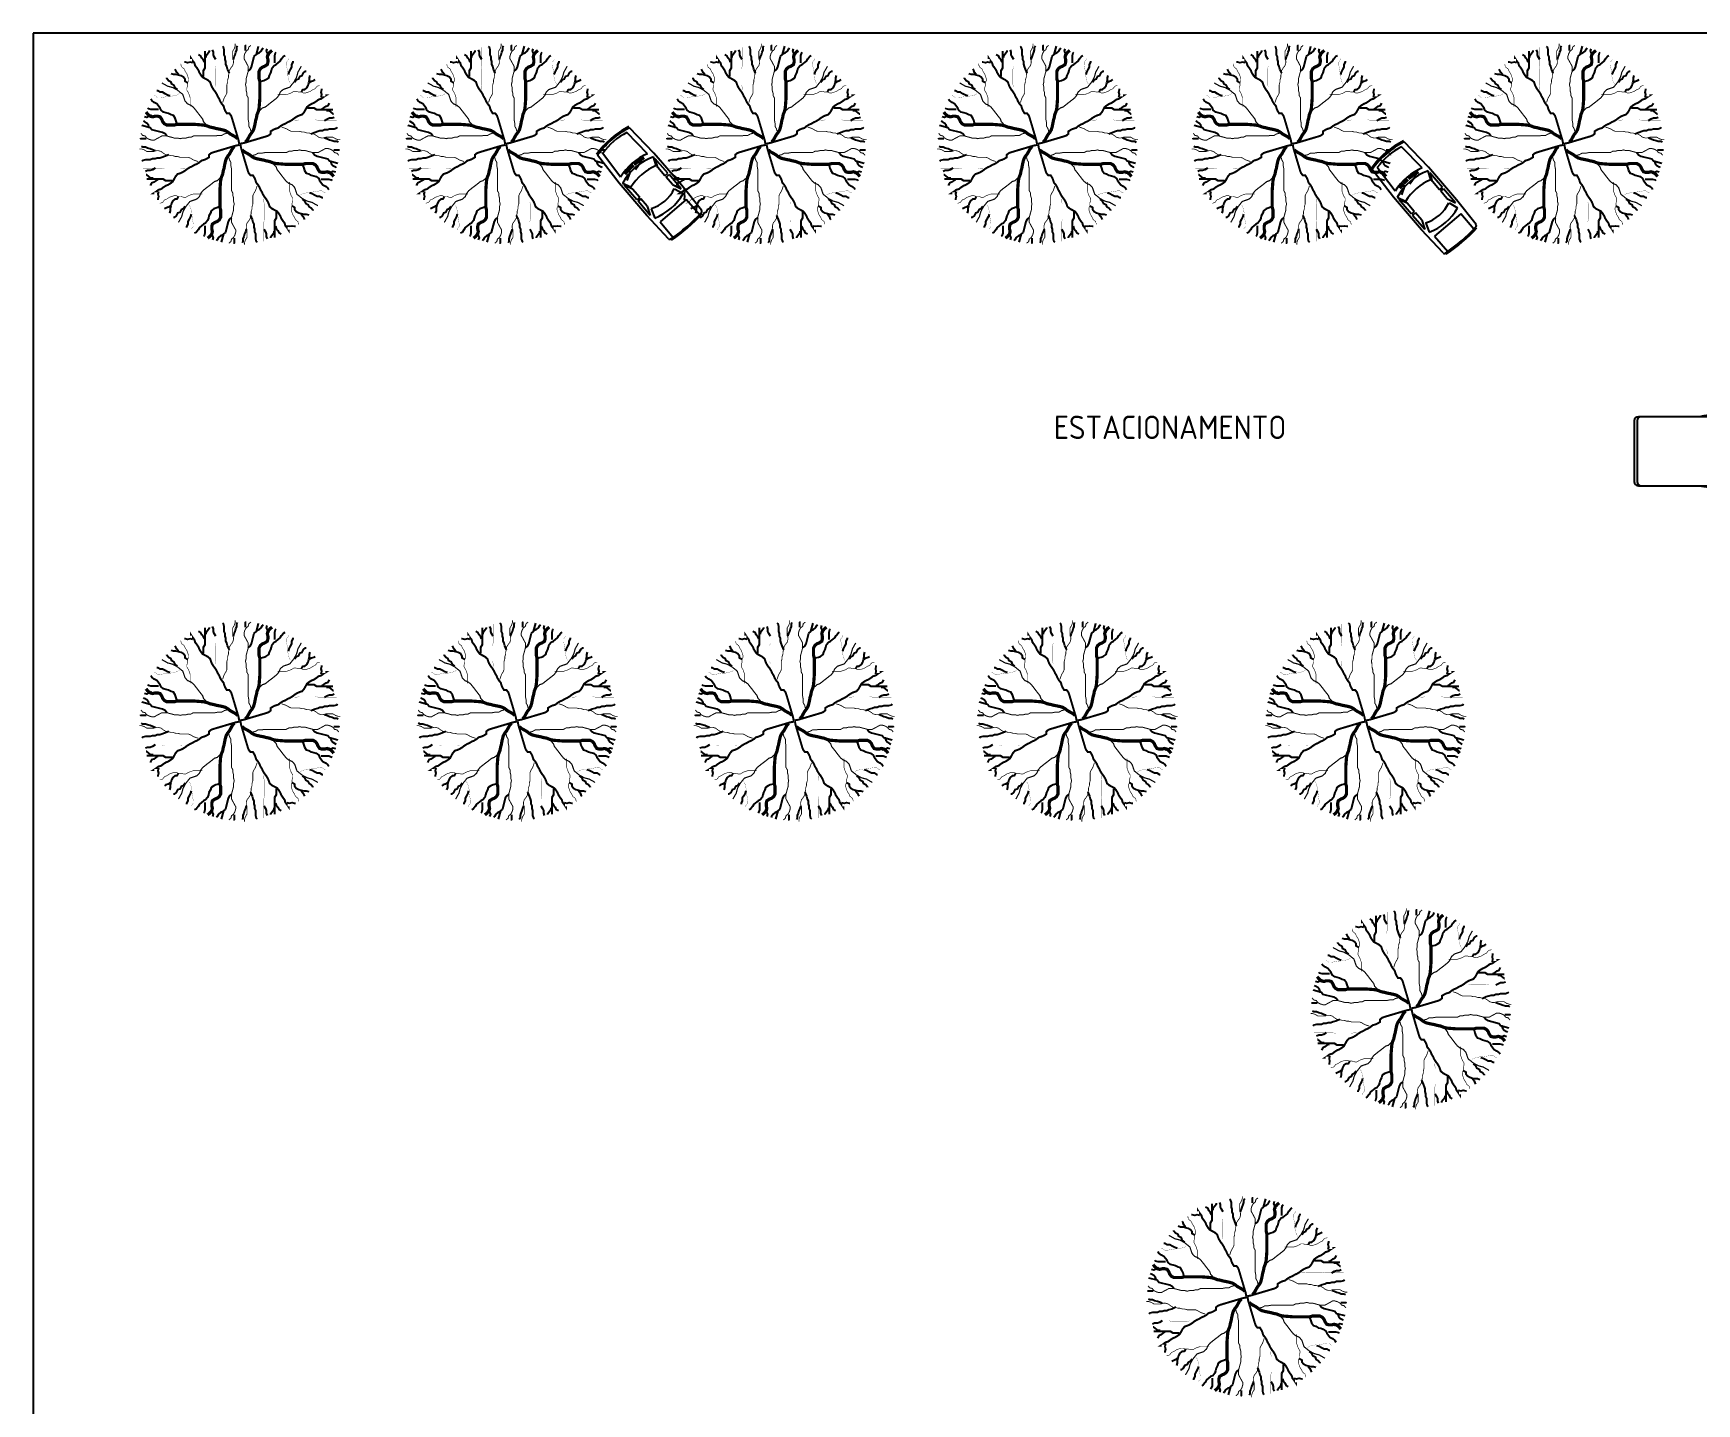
# Model space of a CAD drawing. Extents: x 115 to 1469, y 94 to 338.
# Drawn here: x 1310.4 to 1372.9, y 190.9 to 242.4 of the extents above; entities that cross this region are included whole.
import ezdxf

# ---------------------------------------------------------------- set-up
doc = ezdxf.new("R2010")
doc.units = 0
doc.layers.get('0').update_dxf_attribs({"linetype": 'CONTINUOUS'})
doc.layers.add('1', color=7, linetype='CONTINUOUS')
doc.layers.add('TREES', color=3, linetype='CONTINUOUS')
doc.styles.get("Standard").update_dxf_attribs({"font": 'ISOCP'})

# ---------------------------------------------------------------- blocks, each defined once
blk = doc.blocks.new('TREE1')
at = {"layer": 'TREES'}
for points, const_width in [([(-1.339, 1.621), (-1.306, 1.723), (-1.277, 1.801), (-1.215, 1.902), (-1.182, 1.98), (-1.182, 2.289), (-1.153, 2.39), (-1.153, 2.468), (-1.12, 2.57), (-1.12, 2.648), (-1.087, 2.75), (-1.087, 2.828), (-1.025, 2.929), (-0.963, 3.007), (-0.934, 3.109), (-0.934, 3.187), (-0.963, 3.289), (-0.963, 3.546), (-0.901, 3.648), (-0.867, 3.75), (-0.867, 3.828)], 0.03), ([(-0.278, 0.539), (-0.302, 0.635), (-0.356, 0.73), (-0.356, 0.854), (-0.38, 0.978), (-0.38, 1.794), (-0.431, 1.889), (-0.431, 1.98), (-0.458, 2.075), (-0.458, 2.199), (-0.482, 2.295), (-0.458, 2.39), (-0.458, 2.514), (-0.431, 2.609), (-0.407, 2.7), (-0.38, 2.795), (-0.38, 2.982), (-0.482, 3.172), (-0.536, 3.267), (-0.536, 3.358), (-0.509, 3.454), (-0.458, 3.549), (-0.38, 3.611), (-0.356, 3.706), (-0.278, 3.768)], 0.0375), ([(-0.714, 0.055), (-0.743, 0.207), (-0.996, 1.055), (-1.025, 1.133), (-1.087, 1.211), (-1.182, 1.211), (-1.244, 1.312), (-1.277, 1.39), (-1.306, 1.492), (-1.372, 1.57), (-1.435, 1.672), (-1.464, 1.75), (-1.526, 1.851), (-1.559, 1.929), (-1.621, 2.031), (-1.683, 2.109), (-1.745, 2.211), (-1.778, 2.289), (-1.811, 2.39), (-1.902, 2.468), (-2.093, 2.57), (-2.155, 2.648), (-2.217, 2.75), (-2.246, 2.828), (-2.312, 2.929), (-2.374, 3.007), (-2.403, 3.109), (-2.465, 3.187), (-2.531, 3.289), (-2.531, 3.262)], 0.075), ([(-1.592, 2.109), (-1.592, 2.211), (-1.621, 2.289), (-1.621, 2.878), (-1.592, 2.98), (-1.592, 3.691)], 0.0075), ([(-0.482, 0.134), (-0.407, 0.225), (-0.356, 0.32), (-0.302, 0.415), (-0.227, 0.511), (-0.177, 0.602), (-0.149, 0.697), (-0.122, 0.821), (-0.099, 0.949), (-0.071, 1.04), (-0.048, 1.169), (0.003, 1.293), (0.03, 1.417), (0.057, 1.761), (0.057, 2.419), (0.03, 2.514), (0.03, 2.795), (0.081, 2.891), (0.159, 2.953), (0.237, 2.982), (0.339, 3.048), (0.362, 3.139), (0.362, 3.234), (0.339, 3.329), (0.362, 3.42), (0.44, 3.516), (0.518, 3.578)], 0.12), ([(1.21, 2.328), (1.159, 2.419), (1.132, 2.547), (1.108, 2.638), (1.108, 2.733), (1.057, 3.048), (1.057, 3.139), (1.132, 3.234), (1.132, 3.267)], 0.0075), ([(-2.56, 1.465), (-2.56, 1.801), (-2.594, 1.902), (-2.623, 1.98), (-2.685, 2.082), (-2.685, 2.16), (-2.656, 2.262), (-2.656, 2.363), (-2.623, 2.441), (-2.623, 2.519), (-2.656, 2.621), (-2.685, 2.699), (-2.751, 2.801), (-2.78, 2.878), (-2.875, 2.953), (-2.904, 3.031), (-2.904, 3.007)], 0.0225), ([(0.057, 1.322), (0.159, 1.417), (0.261, 1.45), (0.417, 1.574), (0.542, 1.67), (0.698, 1.794), (0.773, 1.889), (0.827, 2.013), (0.928, 2.108), (1.006, 2.137), (1.108, 2.17), (1.186, 2.199), (1.261, 2.295), (1.339, 2.39), (1.389, 2.481), (1.44, 2.576), (1.467, 2.671), (1.491, 2.766), (1.545, 2.857), (1.596, 2.953), (1.62, 2.982)], 0.045), ([(-2.97, 1.953), (-3.061, 1.902), (-3.19, 1.875), (-3.281, 1.851), (-3.376, 1.851), (-3.69, 1.801), (-3.782, 1.801), (-3.877, 1.875), (-3.91, 1.875)], 0.0075), ([(-1.964, 0.801), (-2.06, 0.902), (-2.093, 1.004), (-2.217, 1.16), (-2.312, 1.285), (-2.436, 1.441), (-2.531, 1.516), (-2.656, 1.57), (-2.751, 1.672), (-2.78, 1.75), (-2.813, 1.851), (-2.842, 1.929), (-2.937, 2.004), (-3.032, 2.082), (-3.123, 2.133), (-3.219, 2.184), (-3.314, 2.211), (-3.409, 2.234), (-3.5, 2.289), (-3.595, 2.34), (-3.624, 2.363)], 0.045), ([(-0.688, 0.072), (-0.536, 0.101), (0.312, 0.353), (0.39, 0.382), (0.467, 0.444), (0.467, 0.539), (0.569, 0.602), (0.647, 0.635), (0.749, 0.664), (0.827, 0.73), (0.928, 0.792), (1.006, 0.821), (1.108, 0.883), (1.186, 0.916), (1.288, 0.978), (1.366, 1.04), (1.467, 1.102), (1.545, 1.136), (1.647, 1.169), (1.725, 1.26), (1.827, 1.45), (1.905, 1.512), (2.006, 1.574), (2.084, 1.603), (2.186, 1.67), (2.264, 1.732), (2.366, 1.761), (2.444, 1.823), (2.545, 1.889), (2.518, 1.889)], 0.075), ([(0.722, 1.918), (1.057, 1.918), (1.159, 1.951), (1.237, 1.98), (1.339, 2.042), (1.417, 2.042), (1.518, 2.013), (1.62, 2.013), (1.698, 1.98), (1.776, 1.98), (1.878, 2.013), (1.956, 2.042), (2.057, 2.108), (2.135, 2.137), (2.21, 2.232), (2.288, 2.261), (2.264, 2.261)], 0.0225), ([(-0.776, 0.262), (-0.867, 0.336), (-0.963, 0.387), (-1.058, 0.441), (-1.153, 0.516), (-1.244, 0.567), (-1.339, 0.594), (-1.464, 0.621), (-1.592, 0.645), (-1.683, 0.672), (-1.811, 0.696), (-1.935, 0.746), (-2.06, 0.774), (-2.403, 0.801), (-3.061, 0.801), (-3.156, 0.774), (-3.438, 0.774), (-3.533, 0.824), (-3.595, 0.902), (-3.624, 0.98), (-3.69, 1.082), (-3.782, 1.106), (-3.877, 1.106), (-3.972, 1.082), (-4.063, 1.106), (-4.158, 1.184), (-4.22, 1.262)], 0.12), ([(0.878, 0.697), (0.979, 0.664), (1.057, 0.635), (1.159, 0.573), (1.237, 0.539), (1.545, 0.539), (1.647, 0.511), (1.725, 0.511), (1.827, 0.477), (1.905, 0.477), (2.006, 0.444), (2.084, 0.444), (2.186, 0.382), (2.264, 0.32), (2.366, 0.291), (2.444, 0.291), (2.545, 0.32), (2.803, 0.32), (2.905, 0.258), (3.006, 0.225), (3.084, 0.225)], 0.03), ([(1.366, 0.949), (1.467, 0.949), (1.545, 0.978), (2.135, 0.978), (2.237, 0.949), (2.948, 0.949)], 0.0075), ([(-1.182, 0.465), (-1.277, 0.441), (-1.372, 0.387), (-1.497, 0.387), (-1.621, 0.363), (-2.436, 0.363), (-2.531, 0.313), (-2.623, 0.313), (-2.718, 0.285), (-2.842, 0.285), (-2.937, 0.262), (-3.032, 0.285), (-3.156, 0.285), (-3.252, 0.313), (-3.343, 0.336), (-3.438, 0.363), (-3.624, 0.363), (-3.815, 0.262), (-3.91, 0.207), (-4.001, 0.207), (-4.096, 0.235), (-4.191, 0.285), (-4.253, 0.363), (-4.349, 0.387), (-4.411, 0.465)], 0.0375), ([(-0.697, 0.029), (-0.85, 0), (-1.697, -0.252), (-1.775, -0.281), (-1.853, -0.344), (-1.853, -0.439), (-1.955, -0.501), (-2.033, -0.534), (-2.135, -0.563), (-2.213, -0.629), (-2.314, -0.691), (-2.392, -0.72), (-2.494, -0.782), (-2.572, -0.815), (-2.674, -0.878), (-2.752, -0.94), (-2.853, -1.002), (-2.931, -1.035), (-3.033, -1.068), (-3.111, -1.159), (-3.213, -1.349), (-3.291, -1.411), (-3.392, -1.474), (-3.47, -1.503), (-3.572, -1.569), (-3.65, -1.631), (-3.752, -1.66), (-3.83, -1.722), (-3.931, -1.788), (-3.904, -1.788)], 0.075), ([(-0.904, -0.033), (-0.979, -0.124), (-1.03, -0.219), (-1.084, -0.315), (-1.158, -0.41), (-1.209, -0.501), (-1.236, -0.596), (-1.264, -0.72), (-1.287, -0.849), (-1.314, -0.94), (-1.338, -1.068), (-1.389, -1.192), (-1.416, -1.316), (-1.443, -1.66), (-1.443, -2.318), (-1.416, -2.413), (-1.416, -2.695), (-1.467, -2.79), (-1.545, -2.852), (-1.623, -2.881), (-1.725, -2.947), (-1.748, -3.038), (-1.748, -3.133), (-1.725, -3.229), (-1.748, -3.32), (-1.826, -3.415), (-1.904, -3.477)], 0.12), ([(-0.672, 0.046), (-0.643, -0.107), (-0.39, -0.954), (-0.361, -1.032), (-0.299, -1.11), (-0.204, -1.11), (-0.142, -1.212), (-0.109, -1.29), (-0.08, -1.391), (-0.013, -1.469), (0.049, -1.571), (0.078, -1.649), (0.14, -1.751), (0.173, -1.829), (0.235, -1.93), (0.297, -2.008), (0.359, -2.11), (0.392, -2.188), (0.425, -2.29), (0.516, -2.368), (0.707, -2.469), (0.769, -2.547), (0.831, -2.649), (0.86, -2.727), (0.926, -2.829), (0.988, -2.907), (1.017, -3.008), (1.079, -3.086), (1.146, -3.188), (1.146, -3.161)], 0.075), ([(-2.263, -0.596), (-2.365, -0.563), (-2.443, -0.534), (-2.545, -0.472), (-2.623, -0.439), (-2.931, -0.439), (-3.033, -0.41), (-3.111, -0.41), (-3.213, -0.377), (-3.291, -0.377), (-3.392, -0.344), (-3.47, -0.344), (-3.572, -0.281), (-3.65, -0.219), (-3.752, -0.19), (-3.83, -0.19), (-3.931, -0.219), (-4.189, -0.219), (-4.291, -0.157), (-4.392, -0.124), (-4.47, -0.124)], 0.03), ([(-1.108, -0.439), (-1.084, -0.534), (-1.03, -0.629), (-1.03, -0.753), (-1.006, -0.878), (-1.006, -1.693), (-0.955, -1.788), (-0.955, -1.879), (-0.928, -1.974), (-0.928, -2.099), (-0.904, -2.194), (-0.928, -2.289), (-0.928, -2.413), (-0.955, -2.508), (-0.979, -2.599), (-1.006, -2.695), (-1.006, -2.881), (-0.904, -3.071), (-0.85, -3.167), (-0.85, -3.258), (-0.877, -3.353), (-0.928, -3.448), (-1.006, -3.51), (-1.03, -3.605), (-1.108, -3.667)], 0.0375), ([(-0.609, -0.161), (-0.518, -0.236), (-0.423, -0.286), (-0.328, -0.341), (-0.233, -0.415), (-0.142, -0.466), (-0.047, -0.493), (0.078, -0.52), (0.206, -0.544), (0.297, -0.571), (0.425, -0.595), (0.55, -0.646), (0.674, -0.673), (1.017, -0.7), (1.675, -0.7), (1.771, -0.673), (2.052, -0.673), (2.147, -0.724), (2.209, -0.802), (2.238, -0.88), (2.305, -0.981), (2.396, -1.005), (2.491, -1.005), (2.586, -0.981), (2.677, -1.005), (2.772, -1.083), (2.834, -1.161)], 0.12), ([(-0.204, -0.364), (-0.109, -0.341), (-0.013, -0.286), (0.111, -0.286), (0.235, -0.263), (1.05, -0.263), (1.146, -0.212), (1.237, -0.212), (1.332, -0.185), (1.456, -0.185), (1.551, -0.161), (1.646, -0.185), (1.771, -0.185), (1.866, -0.212), (1.957, -0.236), (2.052, -0.263), (2.238, -0.263), (2.429, -0.161), (2.524, -0.107), (2.615, -0.107), (2.71, -0.134), (2.805, -0.185), (2.868, -0.263), (2.963, -0.286), (3.025, -0.364)], 0.0375), ([(-2.752, -0.849), (-2.853, -0.849), (-2.931, -0.878), (-3.521, -0.878), (-3.623, -0.849), (-4.334, -0.849)], 0.0075), ([(-1.443, -1.221), (-1.545, -1.316), (-1.647, -1.349), (-1.802, -1.474), (-1.928, -1.569), (-2.084, -1.693), (-2.158, -1.788), (-2.213, -1.912), (-2.314, -2.008), (-2.392, -2.037), (-2.494, -2.07), (-2.572, -2.099), (-2.647, -2.194), (-2.724, -2.289), (-2.775, -2.38), (-2.826, -2.475), (-2.853, -2.57), (-2.877, -2.666), (-2.931, -2.757), (-2.982, -2.852), (-3.006, -2.881)], 0.045), ([(0.579, -0.7), (0.674, -0.802), (0.707, -0.903), (0.831, -1.059), (0.926, -1.185), (1.05, -1.341), (1.146, -1.415), (1.27, -1.469), (1.365, -1.571), (1.394, -1.649), (1.427, -1.751), (1.456, -1.829), (1.551, -1.903), (1.646, -1.981), (1.737, -2.032), (1.833, -2.083), (1.928, -2.11), (2.023, -2.134), (2.114, -2.188), (2.209, -2.239), (2.238, -2.263)], 0.045), ([(-2.108, -1.817), (-2.443, -1.817), (-2.545, -1.85), (-2.623, -1.879), (-2.724, -1.941), (-2.802, -1.941), (-2.904, -1.912), (-3.006, -1.912), (-3.084, -1.879), (-3.162, -1.879), (-3.263, -1.912), (-3.341, -1.941), (-3.443, -2.008), (-3.521, -2.037), (-3.596, -2.132), (-3.674, -2.161), (-3.65, -2.161)], 0.0225), ([(-0.047, -1.52), (-0.08, -1.622), (-0.109, -1.7), (-0.171, -1.802), (-0.204, -1.879), (-0.204, -2.188), (-0.233, -2.29), (-0.233, -2.368), (-0.266, -2.469), (-0.266, -2.547), (-0.299, -2.649), (-0.299, -2.727), (-0.361, -2.829), (-0.423, -2.907), (-0.452, -3.008), (-0.452, -3.086), (-0.423, -3.188), (-0.423, -3.446), (-0.485, -3.547), (-0.518, -3.649), (-0.518, -3.727)], 0.03), ([(1.175, -1.364), (1.175, -1.7), (1.208, -1.802), (1.237, -1.879), (1.299, -1.981), (1.299, -2.059), (1.27, -2.161), (1.27, -2.263), (1.237, -2.34), (1.237, -2.418), (1.27, -2.52), (1.299, -2.598), (1.365, -2.7), (1.394, -2.778), (1.489, -2.852), (1.518, -2.93), (1.518, -2.907)], 0.0225), ([(1.584, -1.852), (1.675, -1.802), (1.804, -1.774), (1.895, -1.751), (1.99, -1.751), (2.305, -1.7), (2.396, -1.7), (2.491, -1.774), (2.524, -1.774)], 0.0075), ([(-2.596, -2.227), (-2.545, -2.318), (-2.518, -2.446), (-2.494, -2.537), (-2.494, -2.633), (-2.443, -2.947), (-2.443, -3.038), (-2.518, -3.133), (-2.518, -3.167)], 0.0075), ([(0.206, -2.008), (0.206, -2.11), (0.235, -2.188), (0.235, -2.778), (0.206, -2.879), (0.206, -3.59)], 0.0075)]:
    blk.add_lwpolyline(points, dxfattribs=dict(at, const_width=const_width))
for points in [[(-0.482, 3.578), (-0.482, 3.768), (-0.458, 3.768)], [(-2.465, 3.109), (-2.56, 3.133), (-2.656, 3.109), (-2.751, 3.133), (-2.78, 3.133)], [(-2.026, 3.133), (-2.06, 3.211), (-2.122, 3.289), (-2.155, 3.367), (-2.246, 3.417)], [(-2.06, 2.594), (-2.06, 2.828), (-1.997, 2.929), (-1.997, 3.546)], [(-1.964, 3.312), (-1.964, 3.39), (-1.84, 3.546), (-1.84, 3.57)], [(-1.592, 3.238), (-1.654, 3.339), (-1.683, 3.417), (-1.683, 3.519), (-1.716, 3.597)], [(-1.087, 2.723), (-1.153, 2.878), (-1.182, 2.98), (-1.215, 3.058), (-1.215, 3.16), (-1.244, 3.238), (-1.244, 3.339), (-1.277, 3.417), (-1.277, 3.597), (-1.306, 3.699), (-1.339, 3.723)], [(-0.934, 3.238), (-0.901, 3.339), (-0.867, 3.417), (-0.839, 3.519), (-0.805, 3.597), (-0.805, 3.699), (-0.776, 3.75)], [(-0.38, 2.795), (-0.302, 2.857), (-0.251, 2.953), (-0.149, 3.358), (-0.071, 3.42), (0.013, 3.733)], [(-0.071, 3.454), (0.03, 3.487), (0.108, 3.549), (0.159, 3.64), (0.183, 3.673)], [(0.03, 2.39), (0.108, 2.419), (0.21, 2.452), (0.288, 2.481), (0.39, 2.547), (0.417, 2.638), (0.467, 2.733), (0.491, 2.828), (0.518, 2.92), (0.593, 3.015), (0.671, 3.048), (0.827, 3.172), (0.878, 3.267), (0.952, 3.358), (1.006, 3.391)], [(0.39, 3.358), (0.362, 3.454), (0.312, 3.549), (0.339, 3.64)], [(0.62, 3.11), (0.62, 3.391), (0.647, 3.487), (0.671, 3.516)], [(1.132, 2.671), (1.159, 2.766), (1.21, 2.857), (1.261, 2.953), (1.261, 3.048), (1.311, 3.139), (1.311, 3.172)], [(-3.032, 2.109), (-3.123, 2.184), (-3.156, 2.262), (-3.252, 2.312), (-3.281, 2.39), (-3.376, 2.441), (-3.438, 2.519), (-3.438, 2.543)], [(-2.656, 2.363), (-2.751, 2.414), (-2.751, 2.492), (-2.813, 2.57), (-2.904, 2.621), (-2.999, 2.648), (-3.094, 2.672), (-3.19, 2.672), (-3.281, 2.699)], [(-2.999, 2.672), (-3.061, 2.75), (-3.094, 2.828), (-3.123, 2.878)], [(1.366, 2.39), (1.44, 2.481), (1.518, 2.514), (1.569, 2.609), (1.647, 2.638), (1.698, 2.733), (1.776, 2.795), (1.8, 2.795)], [(1.62, 2.013), (1.671, 2.108), (1.749, 2.108), (1.827, 2.17), (1.878, 2.261), (1.905, 2.357), (1.928, 2.452), (1.928, 2.547), (1.956, 2.638)], [(-3.314, 1.875), (-3.409, 1.902), (-3.5, 1.953), (-3.595, 2.004), (-3.69, 2.004), (-3.782, 2.055), (-3.815, 2.055)], [(1.928, 2.357), (2.006, 2.419), (2.084, 2.452), (2.135, 2.481)], [(2.366, 1.823), (2.389, 1.918), (2.366, 2.013), (2.389, 2.108), (2.389, 2.137)], [(-3.753, 1.363), (-4.034, 1.363), (-4.129, 1.39), (-4.158, 1.414)], [(-3.032, 0.774), (-3.061, 0.851), (-3.094, 0.953), (-3.123, 1.031), (-3.19, 1.133), (-3.281, 1.16), (-3.376, 1.211), (-3.471, 1.234), (-3.562, 1.262), (-3.657, 1.336), (-3.69, 1.414), (-3.815, 1.57), (-3.91, 1.621), (-4.001, 1.695), (-4.034, 1.75)], [(1.85, 1.417), (2.084, 1.417), (2.186, 1.355), (2.803, 1.355)], [(2.389, 1.384), (2.467, 1.417), (2.545, 1.479), (2.623, 1.512), (2.674, 1.603)], [(2.569, 1.322), (2.647, 1.322), (2.803, 1.198), (2.827, 1.198)], [(-3.438, 0.363), (-3.5, 0.441), (-3.595, 0.492), (-4.001, 0.594), (-4.063, 0.672), (-4.376, 0.756)], [(-4.096, 0.672), (-4.129, 0.774), (-4.191, 0.851), (-4.282, 0.902), (-4.315, 0.926)], [(-4.001, 1.133), (-4.096, 1.106), (-4.191, 1.055), (-4.282, 1.082)], [(1.979, 0.444), (2.135, 0.511), (2.237, 0.539), (2.315, 0.573), (2.417, 0.573), (2.494, 0.602), (2.596, 0.602), (2.674, 0.635), (2.854, 0.635), (2.955, 0.664), (2.979, 0.697)], [(2.494, 0.949), (2.596, 1.011), (2.674, 1.04), (2.776, 1.04), (2.854, 1.073)], [(-4.22, 0.262), (-4.411, 0.262), (-4.411, 0.285)], [(2.494, 0.291), (2.596, 0.258), (2.674, 0.225), (2.776, 0.196), (2.854, 0.163), (2.955, 0.163), (3.006, 0.134)], [(-3.88, -0.19), (-3.982, -0.157), (-4.06, -0.124), (-4.162, -0.095), (-4.24, -0.062), (-4.341, -0.062), (-4.392, -0.033)], [(-3.365, -0.344), (-3.521, -0.41), (-3.623, -0.439), (-3.701, -0.472), (-3.802, -0.472), (-3.88, -0.501), (-3.982, -0.501), (-4.06, -0.534), (-4.24, -0.534), (-4.341, -0.563), (-4.365, -0.596)], [(2.052, -0.263), (2.114, -0.341), (2.209, -0.391), (2.615, -0.493), (2.677, -0.571), (2.99, -0.656)], [(2.71, -0.571), (2.743, -0.673), (2.805, -0.751), (2.896, -0.802), (2.93, -0.825)], [(2.834, -0.161), (3.025, -0.161), (3.025, -0.185)], [(-3.88, -0.849), (-3.982, -0.911), (-4.06, -0.94), (-4.162, -0.94), (-4.24, -0.973)], [(-3.955, -1.221), (-4.033, -1.221), (-4.189, -1.097), (-4.213, -1.097)], [(1.646, -0.673), (1.675, -0.751), (1.709, -0.852), (1.737, -0.93), (1.804, -1.032), (1.895, -1.059), (1.99, -1.11), (2.085, -1.134), (2.176, -1.161), (2.271, -1.235), (2.305, -1.313), (2.429, -1.469), (2.524, -1.52), (2.615, -1.595), (2.648, -1.649)], [(2.615, -1.032), (2.71, -1.005), (2.805, -0.954), (2.896, -0.981)], [(-3.236, -1.316), (-3.47, -1.316), (-3.572, -1.254), (-4.189, -1.254)], [(-3.775, -1.283), (-3.853, -1.316), (-3.931, -1.378), (-4.009, -1.411), (-4.06, -1.503)], [(-3.752, -1.722), (-3.775, -1.817), (-3.752, -1.912), (-3.775, -2.008), (-3.775, -2.037)], [(1.928, -1.774), (2.023, -1.802), (2.114, -1.852), (2.209, -1.903), (2.305, -1.903), (2.396, -1.954), (2.429, -1.954)], [(2.367, -1.263), (2.648, -1.263), (2.743, -1.29), (2.772, -1.313)], [(-3.314, -2.256), (-3.392, -2.318), (-3.47, -2.351), (-3.521, -2.38)], [(-3.006, -1.912), (-3.057, -2.008), (-3.135, -2.008), (-3.213, -2.07), (-3.263, -2.161), (-3.291, -2.256), (-3.314, -2.351), (-3.314, -2.446), (-3.341, -2.537)], [(-2.752, -2.289), (-2.826, -2.38), (-2.904, -2.413), (-2.955, -2.508), (-3.033, -2.537), (-3.084, -2.633), (-3.162, -2.695), (-3.185, -2.695)], [(-1.416, -2.289), (-1.494, -2.318), (-1.596, -2.351), (-1.674, -2.38), (-1.775, -2.446), (-1.802, -2.537), (-1.853, -2.633), (-1.877, -2.728), (-1.904, -2.819), (-1.979, -2.914), (-2.057, -2.947), (-2.213, -3.071), (-2.263, -3.167), (-2.338, -3.258), (-2.392, -3.291)], [(0.674, -2.493), (0.674, -2.727), (0.612, -2.829), (0.612, -3.446)], [(1.27, -2.263), (1.365, -2.313), (1.365, -2.391), (1.427, -2.469), (1.518, -2.52), (1.613, -2.547), (1.709, -2.571), (1.804, -2.571), (1.895, -2.598)], [(1.646, -2.008), (1.737, -2.083), (1.771, -2.161), (1.866, -2.212), (1.895, -2.29), (1.99, -2.34), (2.052, -2.418), (2.052, -2.442)], [(-2.518, -2.57), (-2.545, -2.666), (-2.596, -2.757), (-2.647, -2.852), (-2.647, -2.947), (-2.697, -3.038), (-2.697, -3.071)], [(-2.006, -3.009), (-2.006, -3.291), (-2.033, -3.386), (-2.057, -3.415)], [(-1.006, -2.695), (-1.084, -2.757), (-1.135, -2.852), (-1.236, -3.258), (-1.314, -3.32), (-1.399, -3.633)], [(-0.299, -2.622), (-0.233, -2.778), (-0.204, -2.879), (-0.171, -2.957), (-0.171, -3.059), (-0.142, -3.137), (-0.142, -3.239), (-0.109, -3.317), (-0.109, -3.496), (-0.08, -3.598), (-0.047, -3.622)], [(0.641, -3.032), (0.674, -3.11), (0.736, -3.188), (0.769, -3.266), (0.86, -3.317)], [(1.079, -3.008), (1.175, -3.032), (1.27, -3.008), (1.365, -3.032), (1.394, -3.032)], [(1.613, -2.571), (1.675, -2.649), (1.709, -2.727), (1.737, -2.778)], [(-1.775, -3.258), (-1.748, -3.353), (-1.697, -3.448), (-1.725, -3.539)], [(-1.314, -3.353), (-1.416, -3.386), (-1.494, -3.448), (-1.545, -3.539), (-1.569, -3.572)], [(-0.904, -3.477), (-0.904, -3.667), (-0.928, -3.667)], [(-0.452, -3.137), (-0.485, -3.239), (-0.518, -3.317), (-0.547, -3.418), (-0.58, -3.496), (-0.58, -3.598), (-0.609, -3.649)], [(0.206, -3.137), (0.268, -3.239), (0.297, -3.317), (0.297, -3.418), (0.33, -3.496)], [(0.579, -3.212), (0.579, -3.29), (0.454, -3.446), (0.454, -3.469)]]:
    blk.add_lwpolyline(points, dxfattribs=at)
blk = doc.blocks.new('BIPBUS02')
for p, q in [((-0.3048, 1.2954), (-12.2428, 1.2954)), ((-12.3952, 1.143), (-12.3952, -1.143)), ((-12.2936, 1.143), (-12.2936, -1.143)), ((-0.1778, -0.9906), (-0.1778, 0.9906)), ((-0.0762, 0), (-0.1016, 0.9906)), ((0, -0.9906), (0, 0.9906)), ((-0.1778, 0), (-0.0762, 0)), ((-0.0762, 0), (-0.1016, -0.9906)), ((-12.2428, -1.2954), (-0.3048, -1.2954))]:
    blk.add_line(p, q)
for centre, radius, start, end in [((-12.2428, 1.143), 0.1524, 90, 180), ((-12.1412, 1.143), 0.1524, 90, 180), ((-9.2329, -2.105025), 3.476625, 77.98198809, 102.01801191), ((-1.9939, -2.105025), 3.476625, 77.98198809, 102.01801191), ((-0.4826, 0.9906), 0.3048, 0, 90), ((-0.4064, 0.9906), 0.3048, 0, 90), ((-0.3048, 0.9906), 0.3048, 0, 90), ((-12.2428, -1.143), 0.1524, 180, 270), ((-12.1412, -1.143), 0.1524, 180, 270), ((-0.4826, -0.9906), 0.3048, 270, 0), ((-0.4064, -0.9906), 0.3048, 270, 0), ((-0.3048, -0.9906), 0.3048, 270, 0), ((-9.2329, 2.105025), 3.476625, 257.98198809, 282.01801191), ((-1.9939, 2.105025), 3.476625, 257.98198809, 282.01801191)]:
    blk.add_arc(centre, radius, start, end)
blk = doc.blocks.new('AUTO1CIMA')
for p, q in [((-0.818, 4.258), (-0.864, 3.072)), ((-0.648, 4.34), (-0.648, 3.576)), ((0.648, 3.576), (0.648, 4.339)), ((0.818, 4.258), (0.864, 3.072)), ((-0.768, 3.144), (-0.768, 2.448)), ((-0.624, 2.808), (-0.768, 3.144)), ((-0.579, 2.985), (-0.704, 3.333)), ((-0.648, 3.576), (0.648, 3.576)), ((0.579, 2.985), (0.704, 3.333)), ((0.624, 2.808), (0.768, 3.144)), ((0.768, 3.144), (0.768, 2.448)), ((-0.864, 3.072), (-0.864, 1.464)), ((-0.624, 2.808), (-0.624, 2.448)), ((0.624, 2.808), (0.624, 2.448)), ((0.864, 3.072), (0.864, 1.464)), ((-0.624, 2.448), (-0.768, 2.448)), ((-0.624, 2.376), (-0.768, 2.376)), ((-0.768, 2.376), (-0.768, 1.656)), ((-0.624, 1.968), (-0.768, 1.656)), ((-0.624, 2.376), (-0.624, 1.968)), ((0.624, 2.448), (0.768, 2.448)), ((0.624, 2.376), (0.624, 1.968)), ((0.624, 2.376), (0.768, 2.376)), ((0.624, 1.968), (0.768, 1.656)), ((0.768, 2.376), (0.768, 1.656)), ((-0.864, 1.464), (-0.792, 0.144)), ((-0.624, 1.872), (-0.768, 1.56)), ((-0.672, 1.326), (-0.6, 0.216)), ((-0.424, 1.409), (-0.445, 1.291)), ((-0.371, 1.399), (-0.388, 1.281)), ((-0.317, 1.391), (-0.332, 1.272)), ((-0.312, 1.392), (0.072, 1.488)), ((-0.264, 1.384), (-0.276, 1.264)), ((-0.21, 1.378), (-0.219, 1.258)), ((-0.156, 1.373), (-0.162, 1.253)), ((-0.102, 1.37), (-0.105, 1.25)), ((-0.048, 1.368), (-0.048, 1.248)), ((0.048, 1.368), (0.048, 1.248)), ((0.102, 1.37), (0.105, 1.25)), ((0.156, 1.373), (0.162, 1.253)), ((0.21, 1.378), (0.219, 1.258)), ((0.24, 1.392), (0.576, 1.584)), ((0.264, 1.384), (0.276, 1.264)), ((0.317, 1.391), (0.332, 1.272)), ((0.371, 1.399), (0.388, 1.281)), ((0.424, 1.409), (0.445, 1.291)), ((0.672, 1.326), (0.6, 0.216)), ((0.624, 1.872), (0.768, 1.56)), ((0.864, 1.464), (0.792, 0.144))]:
    blk.add_line(p, q)
for centre, radius, start, end in [((0, -2.592), 7.008, 83.77883, 96.22117), ((-0.746, 4.255), 0.072, 96.22117, 177.7974), ((0, -2.592), 6.96, 83.77883, 96.22117), ((0.746, 4.255), 0.072, 2.2026, 83.77883), ((0, 1.378), 2.078, 70.21266, 109.78734), ((0, 1.654), 1.442, 66.46342, 113.53658), ((0, 3.536), 2.12, 248.76069, 291.23931), ((0, 3.488), 2.264, 252.72267, 287.27733), ((0, 3.852), 2.076, 252.50768, 287.49232), ((0, 3.363), 3.363, 256.17755, 283.82245), ((0, 3.363), 3.315, 256.17755, 283.82245), ((0, 2.68), 2.536, 256.31445, 283.68555)]:
    blk.add_arc(centre, radius, start, end)

msp = doc.modelspace()

# ---------------------------------------------------------------- linework, layer by layer
at = {"layer": '1', "color": 6}
for p, q in [((1410.392, 242.374), (1310.392, 242.374)), ((1310.392, 242.374), (1310.392, 137.592))]:
    msp.add_line(p, q, dxfattribs=at)

# ---------------------------------------------------------------- block references
at = {"layer": '1', "color": 5}
for name, p in [('TREE1', (1318.85, 238.15)), ('TREE1', (1328.845, 238.15)), ('TREE1', (1338.628, 238.15)), ('TREE1', (1348.836, 238.15)), ('TREE1', (1358.405, 238.15)), ('TREE1', (1368.613, 238.15)), ('BIPBUS02', (1382.967, 226.666)), ('TREE1', (1318.85, 216.476)), ('TREE1', (1329.27, 216.476)), ('TREE1', (1339.691, 216.476)), ('TREE1', (1350.324, 216.476)), ('TREE1', (1361.17, 216.476)), ('TREE1', (1362.871, 205.656)), ('TREE1', (1356.704, 194.836))]:
    msp.add_blockref(name, p, dxfattribs=at)
at = {"layer": '1', "color": 5, "rotation": 220.7074289631779}
for p in [(1332.109, 238.415), (1361.224, 237.882)]:
    msp.add_blockref('AUTO1CIMA', p, dxfattribs=at)

# ---------------------------------------------------------------- texts
at = {"layer": '1', "insert": (1348.753, 228.004), "char_height": 0.88023, "width": 12.5876, "attachment_point": 1}
msp.add_mtext('ESTACIONAMENTO', dxfattribs=at)

doc.saveas('drawing.dxf')
